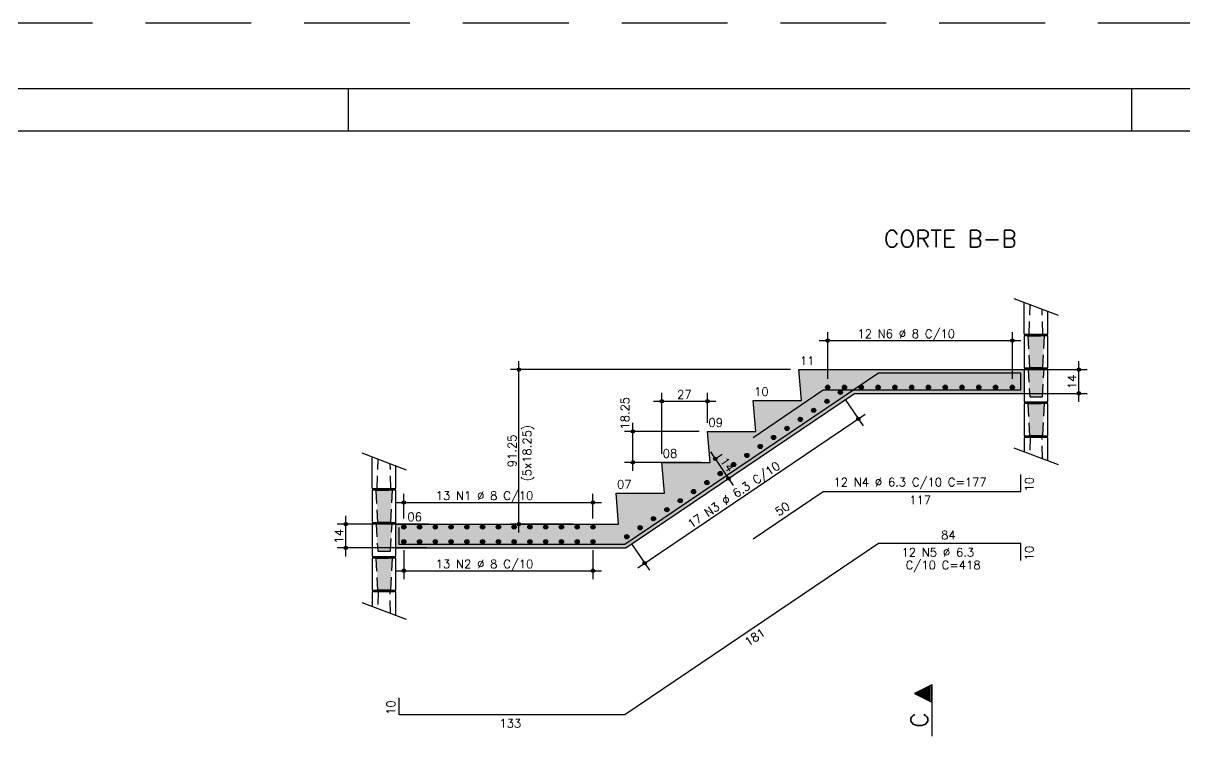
# Model space of a CAD drawing. Extents: x -1.9 to 86, y -1.6 to 60.9.
# Drawn here: x 39.41 to 66.85, y 43.93 to 60.95 of the extents above; entities that cross this region are included whole.
import ezdxf

# ---------------------------------------------------------------- set-up
doc = ezdxf.new("R2010")
doc.units = 0
doc.header["$MEASUREMENT"] = 0
doc.linetypes.add('ESTILO_TQS_0001', pattern=[0.45, 0.3, -0.15])
doc.linetypes.add('HIDDEN', pattern=[0.375, 0.25, -0.125])
doc.layers.get('0').update_dxf_attribs({"linetype": 'CONTINUOUS'})
doc.layers.get('Defpoints').update_dxf_attribs({"linetype": 'CONTINUOUS'})
for name, color, linetype in [('ARQ_FOLHA', 7, 'CONTINUOUS'), ('PENA_01', 1, 'CONTINUOUS'), ('PENA_02', 2, 'CONTINUOUS'), ('PENA_03', 3, 'CONTINUOUS'), ('PENA_04', 4, 'CONTINUOUS'), ('PENA_05', 5, 'CONTINUOUS'), ('PENA_10', 253, 'CONTINUOUS'), ('PENA_11', 252, 'CONTINUOUS')]:
    doc.layers.add(name, color=color, linetype=linetype)
doc.styles.get("Standard").update_dxf_attribs({"font": 'ROMANS.SHX'})

# ---------------------------------------------------------------- blocks, each defined once
blk = doc.blocks.new('FOLHA A1 - 841 X 594')
at = {"layer": 'ARQ_FOLHA', "color": 1}
for p, q in [((-370, 584), (-370, 594)), ((-185, 584), (-185, 594))]:
    blk.add_line(p, q, dxfattribs=at)
for points in [[(-841, 0), (0, 0), (0, 594), (-841, 594)], [(-816, 10), (-10, 10), (-10, 584), (-816, 584)]]:
    blk.add_lwpolyline(points, close=True, dxfattribs=at)
at = {"layer": 'Defpoints', "color": 8, "linetype": 'HIDDEN', "ltscale": 100}
blk.add_lwpolyline([(-860.5, 609.5), (-860.5, -15.5), (19.5, -15.5), (19.5, 609.5)], close=True, dxfattribs=at)
blk = doc.blocks.new('*U24')
blk.add_blockref('FOLHA A1 - 841 X 594', (0, 0))

msp = doc.modelspace()

# ---------------------------------------------------------------- linework, layer by layer
at = {"layer": 'PENA_01', "linetype": 'Continuous'}
for p, q in [((58.416, 52.553), (58.416, 53.654)), ((62.779, 52.553), (62.779, 53.654)), ((58.216, 53.454), (62.979, 53.454)), ((51.122, 48.918), (51.122, 52.968)), ((64.349, 52.008), (64.349, 52.968)), ((57.538, 52.768), (50.922, 52.768)), ((62.668, 52.768), (64.549, 52.768)), ((54.498, 50.778), (54.498, 52.221)), ((55.578, 51.508), (55.578, 52.221)), ((62.638, 52.208), (64.549, 52.208)), ((54.298, 52.021), (55.778, 52.021)), ((58.828, 52.066), (59.251, 51.441)), ((53.928, 48.084), (59.305, 51.718)), ((55.378, 51.308), (53.615, 51.308)), ((53.815, 50.378), (53.815, 51.508)), ((55.648, 50.826), (56.185, 50.031)), ((55.803, 50.69), (55.925, 50.772)), ((55.438, 50.578), (53.615, 50.578)), ((56.141, 50.242), (56.239, 50.308)), ((48.404, 49.253), (48.404, 49.831)), ((52.872, 49.253), (52.872, 49.831)), ((48.204, 49.631), (53.072, 49.631)), ((48.998, 49.118), (46.833, 49.118)), ((47.033, 48.358), (47.033, 49.318)), ((52.407, 49.118), (50.922, 49.118)), ((53.783, 48.656), (54.205, 48.03)), ((48.949, 48.558), (46.833, 48.558)), ((48.404, 48.503), (48.404, 47.818)), ((52.872, 48.503), (52.872, 47.818)), ((48.204, 48.018), (53.072, 48.018))]:
    msp.add_line(p, q, dxfattribs=at)
for points in [[(63.058, 53.608), (63.058, 54.357)], [(63.058, 53.608), (63.618, 53.608), (63.618, 54.147)], [(63.618, 53.568), (63.058, 53.568), (63.058, 52.808), (63.618, 52.808), (63.618, 53.568)], [(63.618, 52.768), (63.058, 52.768), (63.058, 52.008), (63.618, 52.008), (63.618, 52.768)], [(63.618, 51.968), (63.058, 51.968), (63.058, 51.208), (63.618, 51.208), (63.618, 51.968)], [(63.618, 50.618), (63.618, 51.168), (63.058, 51.168), (63.058, 50.829)], [(47.658, 49.958), (47.658, 50.707)], [(47.658, 49.958), (48.218, 49.958), (48.218, 50.497)], [(48.218, 49.918), (47.658, 49.918), (47.658, 49.158), (48.218, 49.158), (48.218, 49.918)], [(48.218, 49.118), (47.658, 49.118), (47.658, 48.358), (48.218, 48.358), (48.218, 49.118)], [(48.218, 48.318), (47.658, 48.318), (47.658, 47.558), (48.218, 47.558), (48.218, 48.318)], [(48.218, 46.968), (48.218, 47.518), (47.658, 47.518), (47.658, 47.179)]]:
    msp.add_lwpolyline(points, dxfattribs=at)
at = {"layer": 'PENA_02', "linetype": 'Continuous'}
for p, q in [((62.815, 54.449), (63.861, 54.055)), ((47.414, 50.799), (48.461, 50.405)), ((62.815, 50.921), (63.861, 50.527)), ((47.414, 47.271), (48.461, 46.877))]:
    msp.add_line(p, q, dxfattribs=at)
at = {"layer": 'PENA_02', "linetype": 'ESTILO_TQS_0001'}
for points in [[(63.178, 53.608), (63.196, 54.305)], [(63.178, 53.608), (63.498, 53.608), (63.482, 54.198)], [(63.488, 52.808), (63.188, 52.808), (63.148, 53.568), (63.528, 53.568), (63.488, 52.808)], [(63.188, 52.128), (63.488, 52.128), (63.528, 52.768), (63.148, 52.768), (63.188, 52.128)], [(63.488, 51.208), (63.188, 51.208), (63.148, 51.968), (63.528, 51.968), (63.488, 51.208)], [(63.491, 50.666), (63.478, 51.168), (63.198, 51.168), (63.187, 50.78)], [(47.778, 49.958), (47.796, 50.655)], [(47.778, 49.958), (48.098, 49.958), (48.082, 50.548)], [(48.088, 49.158), (47.788, 49.158), (47.748, 49.918), (48.128, 49.918), (48.088, 49.158)], [(47.788, 48.478), (48.088, 48.478), (48.128, 49.118), (47.748, 49.118), (47.788, 48.478)], [(48.088, 47.558), (47.788, 47.558), (47.748, 48.318), (48.128, 48.318), (48.088, 47.558)], [(48.091, 47.016), (48.078, 47.518), (47.798, 47.518), (47.787, 47.13)]]:
    msp.add_lwpolyline(points, dxfattribs=at)
at = {"layer": 'PENA_02', "linetype": 'Continuous'}
for centre, radius in [((58.416, 53.454), 0.0416), ((58.416, 53.454), 0.0208), ((62.779, 53.454), 0.0416), ((62.779, 53.454), 0.0208), ((51.122, 52.768), 0.04), ((51.122, 52.768), 0.02), ((64.349, 52.768), 0.04), ((64.349, 52.768), 0.02), ((64.349, 52.208), 0.04), ((64.349, 52.208), 0.02), ((54.498, 52.021), 0.04), ((54.498, 52.021), 0.02), ((55.578, 52.021), 0.04), ((55.578, 52.021), 0.02), ((59.139, 51.606), 0.0416), ((59.139, 51.606), 0.0208), ((53.815, 51.308), 0.04), ((53.815, 51.308), 0.02), ((53.815, 50.578), 0.04), ((53.815, 50.578), 0.02), ((55.76, 50.66), 0.04), ((55.76, 50.66), 0.02), ((56.073, 50.196), 0.04), ((56.073, 50.196), 0.02), ((48.404, 49.631), 0.0416), ((52.872, 49.631), 0.0416), ((48.404, 49.631), 0.0208), ((52.872, 49.631), 0.0208), ((47.033, 49.118), 0.04), ((47.033, 49.118), 0.02), ((51.122, 49.118), 0.04), ((51.122, 49.118), 0.02), ((47.033, 48.558), 0.04), ((47.033, 48.558), 0.02), ((48.404, 48.018), 0.0416), ((48.404, 48.018), 0.0208), ((52.872, 48.018), 0.0416), ((52.872, 48.018), 0.0208), ((54.093, 48.196), 0.0416), ((54.093, 48.196), 0.0208)]:
    msp.add_circle(centre, radius, dxfattribs=at)
at = {"layer": 'PENA_03', "linetype": 'Continuous'}
for p, q in [((57.798, 52.038), (57.738, 52.768)), ((57.738, 52.768), (63.058, 52.768)), ((57.738, 52.768), (57.738, 52.768)), ((62.468, 52.768), (62.468, 52.768)), ((58.416, 52.353), (58.416, 52.353)), ((58.716, 52.232), (58.716, 52.232)), ((62.438, 52.208), (62.438, 52.208)), ((62.779, 52.353), (62.779, 52.353)), ((56.718, 51.308), (56.658, 52.038)), ((56.658, 52.038), (57.798, 52.038)), ((55.638, 50.578), (55.578, 51.308)), ((55.578, 51.308), (56.718, 51.308)), ((55.578, 51.308), (55.578, 51.308)), ((55.578, 51.308), (55.578, 51.308)), ((54.558, 49.848), (54.498, 50.578)), ((54.498, 50.578), (55.638, 50.578)), ((54.498, 50.578), (54.498, 50.578)), ((55.638, 50.578), (55.638, 50.578)), ((55.638, 50.578), (55.638, 50.578)), ((55.976, 50.13), (55.976, 50.13)), ((53.478, 49.118), (53.418, 49.848)), ((53.418, 49.848), (54.558, 49.848)), ((48.218, 48.63), (48.218, 49.217)), ((48.218, 49.118), (53.478, 49.118)), ((48.218, 48.63), (48.218, 49.118)), ((49.198, 49.118), (49.198, 49.118)), ((52.607, 49.118), (52.607, 49.118)), ((48.404, 49.053), (48.404, 49.053)), ((52.872, 49.053), (52.872, 49.053)), ((48.404, 48.703), (48.404, 48.703)), ((52.872, 48.703), (52.872, 48.703)), ((53.671, 48.821), (53.671, 48.821)), ((49.149, 48.558), (49.149, 48.558))]:
    msp.add_line(p, q, dxfattribs=at)
for points in [[(48.218, 48.558), (53.649, 48.558), (59.049, 52.208), (63.058, 52.208)], [(60.879, 45.323), (60.47, 45.118), (60.879, 44.914), (60.879, 45.323)]]:
    msp.add_lwpolyline(points, dxfattribs=at)
for centre in [(58.416, 52.353), (58.716, 52.232), (58.813, 52.353), (59.209, 52.353), (59.606, 52.353), (60.003, 52.353), (60.399, 52.353), (60.796, 52.353), (61.193, 52.353), (61.589, 52.353), (61.986, 52.353), (62.383, 52.353), (62.779, 52.353), (58.401, 52.019), (57.77, 51.592), (58.086, 51.806), (57.455, 51.379), (57.139, 51.166), (56.509, 50.74), (56.824, 50.953), (56.193, 50.527), (55.878, 50.313), (55.247, 49.887), (55.563, 50.1), (54.932, 49.674), (54.617, 49.461), (54.301, 49.248), (48.404, 49.053), (48.776, 49.053), (49.148, 49.053), (49.521, 49.053), (49.893, 49.053), (50.265, 49.053), (50.638, 49.053), (51.01, 49.053), (51.382, 49.053), (51.755, 49.053), (52.127, 49.053), (52.499, 49.053), (52.872, 49.053), (53.671, 48.821), (53.986, 49.034), (48.404, 48.703), (48.776, 48.703), (49.148, 48.703), (49.521, 48.703), (49.893, 48.703), (50.265, 48.703), (50.638, 48.703), (51.01, 48.703), (51.382, 48.703), (51.755, 48.703), (52.127, 48.703), (52.499, 48.703), (52.872, 48.703)]:
    msp.add_circle(centre, 0.05, dxfattribs=at)
for points in [[(58.466, 52.353), (58.391, 52.396), (58.369, 52.37)], [(58.466, 52.353), (58.369, 52.37), (58.369, 52.336)], [(58.466, 52.353), (58.369, 52.336), (58.391, 52.31)], [(58.466, 52.353), (58.425, 52.402), (58.391, 52.396)], [(58.466, 52.353), (58.391, 52.31), (58.425, 52.304)], [(58.466, 52.353), (58.454, 52.385), (58.425, 52.402)], [(58.466, 52.353), (58.425, 52.304), (58.454, 52.321)], [(58.466, 52.353), (58.454, 52.321), (58.466, 52.353)], [(58.766, 52.232), (58.691, 52.275), (58.669, 52.249)], [(58.766, 52.232), (58.669, 52.249), (58.669, 52.215)], [(58.766, 52.232), (58.669, 52.215), (58.691, 52.189)], [(58.766, 52.232), (58.725, 52.281), (58.691, 52.275)], [(58.766, 52.232), (58.691, 52.189), (58.725, 52.183)], [(58.766, 52.232), (58.755, 52.264), (58.725, 52.281)], [(58.766, 52.232), (58.725, 52.183), (58.755, 52.2)], [(58.766, 52.232), (58.755, 52.2), (58.766, 52.232)], [(58.863, 52.353), (58.788, 52.396), (58.766, 52.37)], [(58.863, 52.353), (58.766, 52.37), (58.766, 52.336)], [(58.863, 52.353), (58.766, 52.336), (58.788, 52.31)], [(58.863, 52.353), (58.821, 52.402), (58.788, 52.396)], [(58.863, 52.353), (58.788, 52.31), (58.821, 52.304)], [(58.863, 52.353), (58.851, 52.385), (58.821, 52.402)], [(58.863, 52.353), (58.821, 52.304), (58.851, 52.321)], [(58.863, 52.353), (58.851, 52.321), (58.863, 52.353)], [(59.259, 52.353), (59.184, 52.396), (59.162, 52.37)], [(59.259, 52.353), (59.162, 52.37), (59.162, 52.336)], [(59.259, 52.353), (59.162, 52.336), (59.184, 52.31)], [(59.259, 52.353), (59.218, 52.402), (59.184, 52.396)], [(59.259, 52.353), (59.184, 52.31), (59.218, 52.304)], [(59.259, 52.353), (59.248, 52.385), (59.218, 52.402)], [(59.259, 52.353), (59.218, 52.304), (59.248, 52.321)], [(59.259, 52.353), (59.248, 52.321), (59.259, 52.353)], [(59.656, 52.353), (59.581, 52.396), (59.559, 52.37)], [(59.656, 52.353), (59.559, 52.37), (59.559, 52.336)], [(59.656, 52.353), (59.559, 52.336), (59.581, 52.31)], [(59.656, 52.353), (59.615, 52.402), (59.581, 52.396)], [(59.656, 52.353), (59.581, 52.31), (59.615, 52.304)], [(59.656, 52.353), (59.644, 52.385), (59.615, 52.402)], [(59.656, 52.353), (59.615, 52.304), (59.644, 52.321)], [(59.656, 52.353), (59.644, 52.321), (59.656, 52.353)], [(60.053, 52.353), (59.978, 52.396), (59.956, 52.37)], [(60.053, 52.353), (59.956, 52.37), (59.956, 52.336)], [(60.053, 52.353), (59.956, 52.336), (59.978, 52.31)], [(60.053, 52.353), (60.011, 52.402), (59.978, 52.396)], [(60.053, 52.353), (59.978, 52.31), (60.011, 52.304)], [(60.053, 52.353), (60.041, 52.385), (60.011, 52.402)], [(60.053, 52.353), (60.011, 52.304), (60.041, 52.321)], [(60.053, 52.353), (60.041, 52.321), (60.053, 52.353)], [(60.449, 52.353), (60.374, 52.396), (60.352, 52.37)], [(60.449, 52.353), (60.352, 52.37), (60.352, 52.336)], [(60.449, 52.353), (60.352, 52.336), (60.374, 52.31)], [(60.449, 52.353), (60.408, 52.402), (60.374, 52.396)], [(60.449, 52.353), (60.374, 52.31), (60.408, 52.304)], [(60.449, 52.353), (60.438, 52.385), (60.408, 52.402)], [(60.449, 52.353), (60.408, 52.304), (60.438, 52.321)], [(60.449, 52.353), (60.438, 52.321), (60.449, 52.353)], [(60.846, 52.353), (60.771, 52.396), (60.749, 52.37)], [(60.846, 52.353), (60.749, 52.37), (60.749, 52.336)], [(60.846, 52.353), (60.749, 52.336), (60.771, 52.31)], [(60.846, 52.353), (60.805, 52.402), (60.771, 52.396)], [(60.846, 52.353), (60.771, 52.31), (60.805, 52.304)], [(60.846, 52.353), (60.834, 52.385), (60.805, 52.402)], [(60.846, 52.353), (60.805, 52.304), (60.834, 52.321)], [(60.846, 52.353), (60.834, 52.321), (60.846, 52.353)], [(61.243, 52.353), (61.168, 52.396), (61.146, 52.37)], [(61.243, 52.353), (61.146, 52.37), (61.146, 52.336)], [(61.243, 52.353), (61.146, 52.336), (61.168, 52.31)], [(61.243, 52.353), (61.201, 52.402), (61.168, 52.396)], [(61.243, 52.353), (61.168, 52.31), (61.201, 52.304)], [(61.243, 52.353), (61.231, 52.385), (61.201, 52.402)], [(61.243, 52.353), (61.201, 52.304), (61.231, 52.321)], [(61.243, 52.353), (61.231, 52.321), (61.243, 52.353)], [(61.639, 52.353), (61.564, 52.396), (61.542, 52.37)], [(61.639, 52.353), (61.542, 52.37), (61.542, 52.336)], [(61.639, 52.353), (61.542, 52.336), (61.564, 52.31)], [(61.639, 52.353), (61.598, 52.402), (61.564, 52.396)], [(61.639, 52.353), (61.564, 52.31), (61.598, 52.304)], [(61.639, 52.353), (61.628, 52.385), (61.598, 52.402)], [(61.639, 52.353), (61.598, 52.304), (61.628, 52.321)], [(61.639, 52.353), (61.628, 52.321), (61.639, 52.353)], [(62.036, 52.353), (61.961, 52.396), (61.939, 52.37)], [(62.036, 52.353), (61.939, 52.37), (61.939, 52.336)], [(62.036, 52.353), (61.939, 52.336), (61.961, 52.31)], [(62.036, 52.353), (61.995, 52.402), (61.961, 52.396)], [(62.036, 52.353), (61.961, 52.31), (61.995, 52.304)], [(62.036, 52.353), (62.024, 52.385), (61.995, 52.402)], [(62.036, 52.353), (61.995, 52.304), (62.024, 52.321)], [(62.036, 52.353), (62.024, 52.321), (62.036, 52.353)], [(62.433, 52.353), (62.358, 52.396), (62.336, 52.37)], [(62.433, 52.353), (62.336, 52.37), (62.336, 52.336)], [(62.433, 52.353), (62.336, 52.336), (62.358, 52.31)], [(62.433, 52.353), (62.391, 52.402), (62.358, 52.396)], [(62.433, 52.353), (62.358, 52.31), (62.391, 52.304)], [(62.433, 52.353), (62.421, 52.385), (62.391, 52.402)], [(62.433, 52.353), (62.391, 52.304), (62.421, 52.321)], [(62.433, 52.353), (62.421, 52.321), (62.433, 52.353)], [(62.829, 52.353), (62.754, 52.396), (62.732, 52.37)], [(62.829, 52.353), (62.732, 52.37), (62.732, 52.336)], [(62.829, 52.353), (62.732, 52.336), (62.754, 52.31)], [(62.829, 52.353), (62.788, 52.402), (62.754, 52.396)], [(62.829, 52.353), (62.754, 52.31), (62.788, 52.304)], [(62.829, 52.353), (62.818, 52.385), (62.788, 52.402)], [(62.829, 52.353), (62.788, 52.304), (62.818, 52.321)], [(62.829, 52.353), (62.818, 52.321), (62.829, 52.353)], [(58.451, 52.019), (58.376, 52.062), (58.354, 52.036)], [(58.451, 52.019), (58.354, 52.036), (58.354, 52.002)], [(58.451, 52.019), (58.354, 52.002), (58.376, 51.975)], [(58.451, 52.019), (58.41, 52.068), (58.376, 52.062)], [(58.451, 52.019), (58.376, 51.975), (58.41, 51.969)], [(58.451, 52.019), (58.439, 52.051), (58.41, 52.068)], [(58.451, 52.019), (58.41, 51.969), (58.439, 51.987)], [(58.451, 52.019), (58.439, 51.987), (58.451, 52.019)], [(57.82, 51.592), (57.745, 51.636), (57.723, 51.609)], [(57.82, 51.592), (57.723, 51.609), (57.723, 51.575)], [(57.82, 51.592), (57.723, 51.575), (57.745, 51.549)], [(57.82, 51.592), (57.779, 51.642), (57.745, 51.636)], [(57.82, 51.592), (57.745, 51.549), (57.779, 51.543)], [(57.82, 51.592), (57.808, 51.625), (57.779, 51.642)], [(57.82, 51.592), (57.779, 51.543), (57.808, 51.56)], [(57.82, 51.592), (57.808, 51.56), (57.82, 51.592)], [(58.136, 51.806), (58.061, 51.849), (58.039, 51.823)], [(58.136, 51.806), (58.039, 51.823), (58.039, 51.788)], [(58.136, 51.806), (58.039, 51.788), (58.061, 51.762)], [(58.136, 51.806), (58.094, 51.855), (58.061, 51.849)], [(58.136, 51.806), (58.061, 51.762), (58.094, 51.756)], [(58.136, 51.806), (58.124, 51.838), (58.094, 51.855)], [(58.136, 51.806), (58.094, 51.756), (58.124, 51.773)], [(58.136, 51.806), (58.124, 51.773), (58.136, 51.806)], [(57.505, 51.379), (57.43, 51.423), (57.408, 51.396)], [(57.505, 51.379), (57.408, 51.396), (57.408, 51.362)], [(57.505, 51.379), (57.408, 51.362), (57.43, 51.336)], [(57.505, 51.379), (57.463, 51.428), (57.43, 51.423)], [(57.505, 51.379), (57.43, 51.336), (57.463, 51.33)], [(57.505, 51.379), (57.493, 51.411), (57.463, 51.428)], [(57.505, 51.379), (57.463, 51.33), (57.493, 51.347)], [(57.505, 51.379), (57.493, 51.347), (57.505, 51.379)], [(57.189, 51.166), (57.114, 51.209), (57.092, 51.183)], [(57.189, 51.166), (57.092, 51.183), (57.092, 51.149)], [(57.189, 51.166), (57.092, 51.149), (57.114, 51.123)], [(57.189, 51.166), (57.148, 51.215), (57.114, 51.209)], [(57.189, 51.166), (57.114, 51.123), (57.148, 51.117)], [(57.189, 51.166), (57.178, 51.198), (57.148, 51.215)], [(57.189, 51.166), (57.148, 51.117), (57.178, 51.134)], [(57.189, 51.166), (57.178, 51.134), (57.189, 51.166)], [(56.559, 50.74), (56.484, 50.783), (56.462, 50.757)], [(56.559, 50.74), (56.517, 50.789), (56.484, 50.783)], [(56.559, 50.74), (56.547, 50.772), (56.517, 50.789)], [(56.874, 50.953), (56.799, 50.996), (56.777, 50.97)], [(56.874, 50.953), (56.777, 50.97), (56.777, 50.936)], [(56.874, 50.953), (56.777, 50.936), (56.799, 50.91)], [(56.874, 50.953), (56.833, 51.002), (56.799, 50.996)], [(56.874, 50.953), (56.799, 50.91), (56.833, 50.904)], [(56.874, 50.953), (56.862, 50.985), (56.833, 51.002)], [(56.874, 50.953), (56.833, 50.904), (56.862, 50.921)], [(56.874, 50.953), (56.862, 50.921), (56.874, 50.953)], [(56.243, 50.527), (56.168, 50.57), (56.146, 50.544)], [(56.243, 50.527), (56.146, 50.544), (56.146, 50.509)], [(56.243, 50.527), (56.146, 50.509), (56.168, 50.483)], [(56.243, 50.527), (56.202, 50.576), (56.168, 50.57)], [(56.243, 50.527), (56.168, 50.483), (56.202, 50.477)], [(56.243, 50.527), (56.232, 50.559), (56.202, 50.576)], [(56.243, 50.527), (56.202, 50.477), (56.232, 50.494)], [(56.243, 50.527), (56.232, 50.494), (56.243, 50.527)], [(56.559, 50.74), (56.462, 50.757), (56.462, 50.723)], [(56.559, 50.74), (56.462, 50.723), (56.484, 50.696)], [(56.559, 50.74), (56.484, 50.696), (56.517, 50.69)], [(56.559, 50.74), (56.517, 50.69), (56.547, 50.708)], [(56.559, 50.74), (56.547, 50.708), (56.559, 50.74)], [(55.928, 50.313), (55.853, 50.357), (55.831, 50.331)], [(55.928, 50.313), (55.831, 50.331), (55.831, 50.296)], [(55.928, 50.313), (55.831, 50.296), (55.853, 50.27)], [(55.928, 50.313), (55.887, 50.363), (55.853, 50.357)], [(55.928, 50.313), (55.853, 50.27), (55.887, 50.264)], [(55.928, 50.313), (55.916, 50.346), (55.887, 50.363)], [(55.928, 50.313), (55.887, 50.264), (55.916, 50.281)], [(55.928, 50.313), (55.916, 50.281), (55.928, 50.313)], [(55.297, 49.887), (55.256, 49.936), (55.222, 49.93)], [(55.297, 49.887), (55.286, 49.919), (55.256, 49.936)], [(55.613, 50.1), (55.538, 50.144), (55.516, 50.117)], [(55.613, 50.1), (55.516, 50.117), (55.516, 50.083)], [(55.613, 50.1), (55.516, 50.083), (55.538, 50.057)], [(55.613, 50.1), (55.571, 50.15), (55.538, 50.144)], [(55.613, 50.1), (55.538, 50.057), (55.571, 50.051)], [(55.613, 50.1), (55.601, 50.132), (55.571, 50.15)], [(55.613, 50.1), (55.571, 50.051), (55.601, 50.068)], [(55.613, 50.1), (55.601, 50.068), (55.613, 50.1)], [(54.982, 49.674), (54.907, 49.717), (54.885, 49.691)], [(54.982, 49.674), (54.885, 49.691), (54.885, 49.657)], [(54.982, 49.674), (54.885, 49.657), (54.907, 49.631)], [(54.982, 49.674), (54.941, 49.723), (54.907, 49.717)], [(54.982, 49.674), (54.907, 49.631), (54.941, 49.625)], [(54.982, 49.674), (54.97, 49.706), (54.941, 49.723)], [(54.982, 49.674), (54.941, 49.625), (54.97, 49.642)], [(54.982, 49.674), (54.97, 49.642), (54.982, 49.674)], [(55.297, 49.887), (55.222, 49.93), (55.2, 49.904)], [(55.297, 49.887), (55.2, 49.904), (55.2, 49.87)], [(55.297, 49.887), (55.2, 49.87), (55.222, 49.844)], [(55.297, 49.887), (55.222, 49.844), (55.256, 49.838)], [(55.297, 49.887), (55.256, 49.838), (55.286, 49.855)], [(55.297, 49.887), (55.286, 49.855), (55.297, 49.887)], [(54.667, 49.461), (54.592, 49.504), (54.57, 49.478)], [(54.667, 49.461), (54.57, 49.478), (54.57, 49.444)], [(54.667, 49.461), (54.57, 49.444), (54.592, 49.417)], [(54.667, 49.461), (54.625, 49.51), (54.592, 49.504)], [(54.667, 49.461), (54.592, 49.417), (54.625, 49.412)], [(54.667, 49.461), (54.655, 49.493), (54.625, 49.51)], [(54.667, 49.461), (54.625, 49.412), (54.655, 49.429)], [(54.667, 49.461), (54.655, 49.429), (54.667, 49.461)], [(54.351, 49.248), (54.276, 49.291), (54.254, 49.265)], [(54.351, 49.248), (54.254, 49.265), (54.254, 49.231)], [(54.351, 49.248), (54.254, 49.231), (54.276, 49.204)], [(54.351, 49.248), (54.31, 49.297), (54.276, 49.291)], [(54.351, 49.248), (54.276, 49.204), (54.31, 49.198)], [(54.351, 49.248), (54.34, 49.28), (54.31, 49.297)], [(54.351, 49.248), (54.31, 49.198), (54.34, 49.215)], [(54.351, 49.248), (54.34, 49.215), (54.351, 49.248)], [(48.454, 49.053), (48.379, 49.096), (48.357, 49.07)], [(48.454, 49.053), (48.357, 49.07), (48.357, 49.036)], [(48.454, 49.053), (48.357, 49.036), (48.379, 49.01)], [(48.454, 49.053), (48.413, 49.102), (48.379, 49.096)], [(48.454, 49.053), (48.379, 49.01), (48.413, 49.004)], [(48.454, 49.053), (48.442, 49.085), (48.413, 49.102)], [(48.454, 49.053), (48.413, 49.004), (48.442, 49.021)], [(48.454, 49.053), (48.442, 49.021), (48.454, 49.053)], [(48.826, 49.053), (48.751, 49.096), (48.729, 49.07)], [(48.826, 49.053), (48.729, 49.07), (48.729, 49.036)], [(48.826, 49.053), (48.729, 49.036), (48.751, 49.01)], [(48.826, 49.053), (48.785, 49.102), (48.751, 49.096)], [(48.826, 49.053), (48.751, 49.01), (48.785, 49.004)], [(48.826, 49.053), (48.814, 49.085), (48.785, 49.102)], [(48.826, 49.053), (48.785, 49.004), (48.814, 49.021)], [(48.826, 49.053), (48.814, 49.021), (48.826, 49.053)], [(49.198, 49.053), (49.123, 49.096), (49.101, 49.07)], [(49.198, 49.053), (49.101, 49.07), (49.101, 49.036)], [(49.198, 49.053), (49.101, 49.036), (49.123, 49.01)], [(49.198, 49.053), (49.157, 49.102), (49.123, 49.096)], [(49.198, 49.053), (49.123, 49.01), (49.157, 49.004)], [(49.198, 49.053), (49.187, 49.085), (49.157, 49.102)], [(49.198, 49.053), (49.157, 49.004), (49.187, 49.021)], [(49.198, 49.053), (49.187, 49.021), (49.198, 49.053)], [(49.571, 49.053), (49.496, 49.096), (49.474, 49.07)], [(49.571, 49.053), (49.474, 49.07), (49.474, 49.036)], [(49.571, 49.053), (49.474, 49.036), (49.496, 49.01)], [(49.571, 49.053), (49.529, 49.102), (49.496, 49.096)], [(49.571, 49.053), (49.496, 49.01), (49.529, 49.004)], [(49.571, 49.053), (49.559, 49.085), (49.529, 49.102)], [(49.571, 49.053), (49.529, 49.004), (49.559, 49.021)], [(49.571, 49.053), (49.559, 49.021), (49.571, 49.053)], [(49.943, 49.053), (49.868, 49.096), (49.846, 49.07)], [(49.943, 49.053), (49.846, 49.07), (49.846, 49.036)], [(49.943, 49.053), (49.846, 49.036), (49.868, 49.01)], [(49.943, 49.053), (49.902, 49.102), (49.868, 49.096)], [(49.943, 49.053), (49.868, 49.01), (49.902, 49.004)], [(49.943, 49.053), (49.931, 49.085), (49.902, 49.102)], [(49.943, 49.053), (49.902, 49.004), (49.931, 49.021)], [(49.943, 49.053), (49.931, 49.021), (49.943, 49.053)], [(50.315, 49.053), (50.24, 49.096), (50.218, 49.07)], [(50.315, 49.053), (50.218, 49.07), (50.218, 49.036)], [(50.315, 49.053), (50.218, 49.036), (50.24, 49.01)], [(50.315, 49.053), (50.274, 49.102), (50.24, 49.096)], [(50.315, 49.053), (50.24, 49.01), (50.274, 49.004)], [(50.315, 49.053), (50.304, 49.085), (50.274, 49.102)], [(50.315, 49.053), (50.274, 49.004), (50.304, 49.021)], [(50.315, 49.053), (50.304, 49.021), (50.315, 49.053)], [(50.688, 49.053), (50.613, 49.096), (50.591, 49.07)], [(50.688, 49.053), (50.591, 49.07), (50.591, 49.036)], [(50.688, 49.053), (50.591, 49.036), (50.613, 49.01)], [(50.688, 49.053), (50.646, 49.102), (50.613, 49.096)], [(50.688, 49.053), (50.613, 49.01), (50.646, 49.004)], [(50.688, 49.053), (50.676, 49.085), (50.646, 49.102)], [(50.688, 49.053), (50.646, 49.004), (50.676, 49.021)], [(50.688, 49.053), (50.676, 49.021), (50.688, 49.053)], [(51.06, 49.053), (50.985, 49.096), (50.963, 49.07)], [(51.06, 49.053), (50.963, 49.07), (50.963, 49.036)], [(51.06, 49.053), (50.963, 49.036), (50.985, 49.01)], [(51.06, 49.053), (51.019, 49.102), (50.985, 49.096)], [(51.06, 49.053), (50.985, 49.01), (51.019, 49.004)], [(51.06, 49.053), (51.048, 49.085), (51.019, 49.102)], [(51.06, 49.053), (51.019, 49.004), (51.048, 49.021)], [(51.06, 49.053), (51.048, 49.021), (51.06, 49.053)], [(51.432, 49.053), (51.357, 49.096), (51.335, 49.07)], [(51.432, 49.053), (51.335, 49.07), (51.335, 49.036)], [(51.432, 49.053), (51.335, 49.036), (51.357, 49.01)], [(51.432, 49.053), (51.391, 49.102), (51.357, 49.096)], [(51.432, 49.053), (51.357, 49.01), (51.391, 49.004)], [(51.432, 49.053), (51.421, 49.085), (51.391, 49.102)], [(51.432, 49.053), (51.391, 49.004), (51.421, 49.021)], [(51.432, 49.053), (51.421, 49.021), (51.432, 49.053)], [(51.805, 49.053), (51.73, 49.096), (51.708, 49.07)], [(51.805, 49.053), (51.708, 49.07), (51.708, 49.036)], [(51.805, 49.053), (51.708, 49.036), (51.73, 49.01)], [(51.805, 49.053), (51.763, 49.102), (51.73, 49.096)], [(51.805, 49.053), (51.73, 49.01), (51.763, 49.004)], [(51.805, 49.053), (51.793, 49.085), (51.763, 49.102)], [(51.805, 49.053), (51.763, 49.004), (51.793, 49.021)], [(51.805, 49.053), (51.793, 49.021), (51.805, 49.053)], [(52.177, 49.053), (52.102, 49.096), (52.08, 49.07)], [(52.177, 49.053), (52.08, 49.07), (52.08, 49.036)], [(52.177, 49.053), (52.08, 49.036), (52.102, 49.01)], [(52.177, 49.053), (52.136, 49.102), (52.102, 49.096)], [(52.177, 49.053), (52.102, 49.01), (52.136, 49.004)], [(52.177, 49.053), (52.165, 49.085), (52.136, 49.102)], [(52.177, 49.053), (52.136, 49.004), (52.165, 49.021)], [(52.177, 49.053), (52.165, 49.021), (52.177, 49.053)], [(52.549, 49.053), (52.474, 49.096), (52.452, 49.07)], [(52.549, 49.053), (52.452, 49.07), (52.452, 49.036)], [(52.549, 49.053), (52.452, 49.036), (52.474, 49.01)], [(52.549, 49.053), (52.508, 49.102), (52.474, 49.096)], [(52.549, 49.053), (52.474, 49.01), (52.508, 49.004)], [(52.549, 49.053), (52.538, 49.085), (52.508, 49.102)], [(52.549, 49.053), (52.508, 49.004), (52.538, 49.021)], [(52.549, 49.053), (52.538, 49.021), (52.549, 49.053)], [(52.922, 49.053), (52.847, 49.096), (52.825, 49.07)], [(52.922, 49.053), (52.825, 49.07), (52.825, 49.036)], [(52.922, 49.053), (52.825, 49.036), (52.847, 49.01)], [(52.922, 49.053), (52.88, 49.102), (52.847, 49.096)], [(52.922, 49.053), (52.847, 49.01), (52.88, 49.004)], [(52.922, 49.053), (52.91, 49.085), (52.88, 49.102)], [(52.922, 49.053), (52.88, 49.004), (52.91, 49.021)], [(52.922, 49.053), (52.91, 49.021), (52.922, 49.053)], [(53.721, 48.821), (53.646, 48.865), (53.624, 48.838)], [(53.721, 48.821), (53.624, 48.838), (53.624, 48.804)], [(53.721, 48.821), (53.679, 48.871), (53.646, 48.865)], [(53.721, 48.821), (53.709, 48.853), (53.679, 48.871)], [(54.036, 49.034), (53.961, 49.078), (53.939, 49.052)], [(54.036, 49.034), (53.939, 49.052), (53.939, 49.017)], [(54.036, 49.034), (53.939, 49.017), (53.961, 48.991)], [(54.036, 49.034), (53.995, 49.084), (53.961, 49.078)], [(54.036, 49.034), (53.961, 48.991), (53.995, 48.985)], [(54.036, 49.034), (54.024, 49.067), (53.995, 49.084)], [(54.036, 49.034), (53.995, 48.985), (54.024, 49.002)], [(54.036, 49.034), (54.024, 49.002), (54.036, 49.034)], [(48.454, 48.703), (48.379, 48.746), (48.357, 48.72)], [(48.454, 48.703), (48.357, 48.72), (48.357, 48.686)], [(48.454, 48.703), (48.357, 48.686), (48.379, 48.66)], [(48.454, 48.703), (48.413, 48.752), (48.379, 48.746)], [(48.454, 48.703), (48.379, 48.66), (48.413, 48.654)], [(48.454, 48.703), (48.442, 48.735), (48.413, 48.752)], [(48.454, 48.703), (48.413, 48.654), (48.442, 48.671)], [(48.454, 48.703), (48.442, 48.671), (48.454, 48.703)], [(48.826, 48.703), (48.751, 48.746), (48.729, 48.72)], [(48.826, 48.703), (48.729, 48.72), (48.729, 48.686)], [(48.826, 48.703), (48.729, 48.686), (48.751, 48.66)], [(48.826, 48.703), (48.785, 48.752), (48.751, 48.746)], [(48.826, 48.703), (48.751, 48.66), (48.785, 48.654)], [(48.826, 48.703), (48.814, 48.735), (48.785, 48.752)], [(48.826, 48.703), (48.785, 48.654), (48.814, 48.671)], [(48.826, 48.703), (48.814, 48.671), (48.826, 48.703)], [(49.198, 48.703), (49.123, 48.746), (49.101, 48.72)], [(49.198, 48.703), (49.101, 48.72), (49.101, 48.686)], [(49.198, 48.703), (49.101, 48.686), (49.123, 48.66)], [(49.198, 48.703), (49.157, 48.752), (49.123, 48.746)], [(49.198, 48.703), (49.123, 48.66), (49.157, 48.654)], [(49.198, 48.703), (49.187, 48.735), (49.157, 48.752)], [(49.198, 48.703), (49.157, 48.654), (49.187, 48.671)], [(49.198, 48.703), (49.187, 48.671), (49.198, 48.703)], [(49.571, 48.703), (49.496, 48.746), (49.474, 48.72)], [(49.571, 48.703), (49.474, 48.72), (49.474, 48.686)], [(49.571, 48.703), (49.474, 48.686), (49.496, 48.66)], [(49.571, 48.703), (49.529, 48.752), (49.496, 48.746)], [(49.571, 48.703), (49.496, 48.66), (49.529, 48.654)], [(49.571, 48.703), (49.559, 48.735), (49.529, 48.752)], [(49.571, 48.703), (49.529, 48.654), (49.559, 48.671)], [(49.571, 48.703), (49.559, 48.671), (49.571, 48.703)], [(49.943, 48.703), (49.868, 48.746), (49.846, 48.72)], [(49.943, 48.703), (49.846, 48.72), (49.846, 48.686)], [(49.943, 48.703), (49.846, 48.686), (49.868, 48.66)], [(49.943, 48.703), (49.902, 48.752), (49.868, 48.746)], [(49.943, 48.703), (49.868, 48.66), (49.902, 48.654)], [(49.943, 48.703), (49.931, 48.735), (49.902, 48.752)], [(49.943, 48.703), (49.902, 48.654), (49.931, 48.671)], [(49.943, 48.703), (49.931, 48.671), (49.943, 48.703)], [(50.315, 48.703), (50.24, 48.746), (50.218, 48.72)], [(50.315, 48.703), (50.218, 48.72), (50.218, 48.686)], [(50.315, 48.703), (50.218, 48.686), (50.24, 48.66)], [(50.315, 48.703), (50.274, 48.752), (50.24, 48.746)], [(50.315, 48.703), (50.24, 48.66), (50.274, 48.654)], [(50.315, 48.703), (50.304, 48.735), (50.274, 48.752)], [(50.315, 48.703), (50.274, 48.654), (50.304, 48.671)], [(50.315, 48.703), (50.304, 48.671), (50.315, 48.703)], [(50.688, 48.703), (50.613, 48.746), (50.591, 48.72)], [(50.688, 48.703), (50.591, 48.72), (50.591, 48.686)], [(50.688, 48.703), (50.591, 48.686), (50.613, 48.66)], [(50.688, 48.703), (50.646, 48.752), (50.613, 48.746)], [(50.688, 48.703), (50.613, 48.66), (50.646, 48.654)], [(50.688, 48.703), (50.676, 48.735), (50.646, 48.752)], [(50.688, 48.703), (50.646, 48.654), (50.676, 48.671)], [(50.688, 48.703), (50.676, 48.671), (50.688, 48.703)], [(51.06, 48.703), (50.985, 48.746), (50.963, 48.72)], [(51.06, 48.703), (50.963, 48.72), (50.963, 48.686)], [(51.06, 48.703), (50.963, 48.686), (50.985, 48.66)], [(51.06, 48.703), (51.019, 48.752), (50.985, 48.746)], [(51.06, 48.703), (50.985, 48.66), (51.019, 48.654)], [(51.06, 48.703), (51.048, 48.735), (51.019, 48.752)], [(51.06, 48.703), (51.019, 48.654), (51.048, 48.671)], [(51.06, 48.703), (51.048, 48.671), (51.06, 48.703)], [(51.432, 48.703), (51.357, 48.746), (51.335, 48.72)], [(51.432, 48.703), (51.335, 48.72), (51.335, 48.686)], [(51.432, 48.703), (51.335, 48.686), (51.357, 48.66)], [(51.432, 48.703), (51.391, 48.752), (51.357, 48.746)], [(51.432, 48.703), (51.357, 48.66), (51.391, 48.654)], [(51.432, 48.703), (51.421, 48.735), (51.391, 48.752)], [(51.432, 48.703), (51.391, 48.654), (51.421, 48.671)], [(51.432, 48.703), (51.421, 48.671), (51.432, 48.703)], [(51.805, 48.703), (51.73, 48.746), (51.708, 48.72)], [(51.805, 48.703), (51.708, 48.72), (51.708, 48.686)], [(51.805, 48.703), (51.708, 48.686), (51.73, 48.66)], [(51.805, 48.703), (51.763, 48.752), (51.73, 48.746)], [(51.805, 48.703), (51.73, 48.66), (51.763, 48.654)], [(51.805, 48.703), (51.793, 48.735), (51.763, 48.752)], [(51.805, 48.703), (51.763, 48.654), (51.793, 48.671)], [(51.805, 48.703), (51.793, 48.671), (51.805, 48.703)], [(52.177, 48.703), (52.102, 48.746), (52.08, 48.72)], [(52.177, 48.703), (52.08, 48.72), (52.08, 48.686)], [(52.177, 48.703), (52.08, 48.686), (52.102, 48.66)], [(52.177, 48.703), (52.136, 48.752), (52.102, 48.746)], [(52.177, 48.703), (52.102, 48.66), (52.136, 48.654)], [(52.177, 48.703), (52.165, 48.735), (52.136, 48.752)], [(52.177, 48.703), (52.136, 48.654), (52.165, 48.671)], [(52.177, 48.703), (52.165, 48.671), (52.177, 48.703)], [(52.549, 48.703), (52.474, 48.746), (52.452, 48.72)], [(52.549, 48.703), (52.452, 48.72), (52.452, 48.686)], [(52.549, 48.703), (52.452, 48.686), (52.474, 48.66)], [(52.549, 48.703), (52.508, 48.752), (52.474, 48.746)], [(52.549, 48.703), (52.474, 48.66), (52.508, 48.654)], [(52.549, 48.703), (52.538, 48.735), (52.508, 48.752)], [(52.549, 48.703), (52.508, 48.654), (52.538, 48.671)], [(52.549, 48.703), (52.538, 48.671), (52.549, 48.703)], [(52.922, 48.703), (52.847, 48.746), (52.825, 48.72)], [(52.922, 48.703), (52.825, 48.72), (52.825, 48.686)], [(52.922, 48.703), (52.825, 48.686), (52.847, 48.66)], [(52.922, 48.703), (52.88, 48.752), (52.847, 48.746)], [(52.922, 48.703), (52.847, 48.66), (52.88, 48.654)], [(52.922, 48.703), (52.91, 48.735), (52.88, 48.752)], [(52.922, 48.703), (52.88, 48.654), (52.91, 48.671)], [(52.922, 48.703), (52.91, 48.671), (52.922, 48.703)], [(53.721, 48.821), (53.624, 48.804), (53.646, 48.778)], [(53.721, 48.821), (53.646, 48.778), (53.679, 48.772)], [(53.721, 48.821), (53.679, 48.772), (53.709, 48.789)], [(53.721, 48.821), (53.709, 48.789), (53.721, 48.821)]]:
    msp.add_solid(points, dxfattribs=at)
at = {"layer": 'PENA_04', "linetype": 'Continuous'}
for p, q in [((59.617, 52.688), (53.625, 48.638)), ((62.978, 52.688), (59.617, 52.688)), ((62.978, 52.288), (62.978, 52.688)), ((62.978, 52.288), (62.978, 52.688)), ((56.653, 51.168), (58.31, 52.288)), ((58.31, 52.288), (62.978, 52.288)), ((48.298, 48.638), (48.298, 49.038)), ((53.625, 48.638), (48.298, 48.638)), ((60.881, 45.326), (60.466, 45.118)), ((60.879, 45.323), (60.47, 45.118)), ((60.785, 45.276), (60.785, 44.961)), ((60.817, 45.292), (60.817, 44.945)), ((60.849, 45.308), (60.849, 44.929)), ((60.879, 45.323), (60.879, 44.11)), ((60.881, 44.11), (60.881, 45.326)), ((60.466, 45.118), (60.879, 44.912)), ((60.47, 45.118), (60.879, 44.914)), ((60.498, 45.132), (60.498, 45.104)), ((60.53, 45.148), (60.53, 45.088)), ((60.561, 45.164), (60.561, 45.072)), ((60.593, 45.18), (60.593, 45.056)), ((60.625, 45.196), (60.625, 45.04)), ((60.657, 45.212), (60.657, 45.024)), ((60.689, 45.228), (60.689, 45.008)), ((60.721, 45.244), (60.721, 44.992)), ((60.753, 45.26), (60.753, 44.976))]:
    msp.add_line(p, q, dxfattribs=at)
at = {"layer": 'PENA_05', "linetype": 'Continuous'}
for p, q in [((62.978, 49.888), (62.978, 50.288)), ((56.653, 48.768), (58.31, 49.888)), ((58.31, 49.888), (62.978, 49.888)), ((59.617, 48.663), (53.625, 44.613)), ((62.978, 48.663), (59.617, 48.663)), ((62.978, 48.263), (62.978, 48.663)), ((48.298, 44.613), (48.298, 45.013)), ((53.625, 44.613), (48.298, 44.613))]:
    msp.add_line(p, q, dxfattribs=at)
at = {"layer": 'PENA_10', "linetype": 'Continuous'}
for points in [[(57.738, 52.768), (63.058, 52.768), (57.798, 52.038)], [(63.058, 52.768), (59.049, 52.208), (57.798, 52.038)], [(63.058, 52.768), (63.058, 52.208), (59.049, 52.208)], [(63.148, 52.768), (63.188, 52.128), (63.488, 52.128)], [(63.148, 52.768), (63.488, 52.128), (63.528, 52.768)], [(63.148, 52.768), (63.528, 52.768), (63.148, 52.768)], [(59.049, 52.208), (53.649, 48.558), (54.558, 49.848)], [(55.638, 50.578), (59.049, 52.208), (54.558, 49.848)], [(56.718, 51.308), (59.049, 52.208), (55.638, 50.578)], [(59.049, 52.208), (56.718, 51.308), (57.798, 52.038)], [(56.718, 51.308), (56.658, 52.038), (57.798, 52.038)], [(55.578, 51.308), (56.718, 51.308), (55.638, 50.578)], [(54.558, 49.848), (54.498, 50.578), (55.638, 50.578)], [(53.478, 49.118), (53.418, 49.848), (54.558, 49.848)], [(54.558, 49.848), (53.649, 48.558), (53.478, 49.118)], [(47.748, 49.118), (47.788, 48.478), (48.088, 48.478)], [(47.748, 49.118), (48.088, 48.478), (48.128, 49.118)], [(47.748, 49.118), (48.128, 49.118), (47.748, 49.118)], [(53.649, 48.558), (48.218, 48.558), (53.478, 49.118)], [(53.478, 49.118), (48.218, 48.558), (48.218, 49.118)]]:
    msp.add_solid(points, dxfattribs=at)
at = {"layer": 'PENA_11', "linetype": 'Continuous'}
for points in [[(63.488, 52.808), (63.188, 52.808), (63.148, 53.568)], [(63.488, 52.808), (63.148, 53.568), (63.528, 53.568)], [(63.488, 52.808), (63.528, 53.568), (63.488, 52.808)], [(63.188, 52.128), (63.528, 52.768), (63.148, 52.768)], [(63.188, 52.128), (63.148, 52.768), (63.188, 52.128)], [(63.188, 52.128), (63.488, 52.128), (63.528, 52.768)], [(63.488, 51.208), (63.188, 51.208), (63.148, 51.968)], [(63.488, 51.208), (63.148, 51.968), (63.528, 51.968)], [(63.488, 51.208), (63.528, 51.968), (63.488, 51.208)], [(48.088, 49.158), (47.788, 49.158), (47.748, 49.918)], [(48.088, 49.158), (47.748, 49.918), (48.128, 49.918)], [(48.088, 49.158), (48.128, 49.918), (48.088, 49.158)], [(47.788, 48.478), (48.128, 49.118), (47.748, 49.118)], [(47.788, 48.478), (47.748, 49.118), (47.788, 48.478)], [(47.788, 48.478), (48.088, 48.478), (48.128, 49.118)], [(48.088, 47.558), (47.788, 47.558), (47.748, 48.318)], [(48.088, 47.558), (47.748, 48.318), (48.128, 48.318)], [(48.088, 47.558), (48.128, 48.318), (48.088, 47.558)]]:
    msp.add_solid(points, dxfattribs=at)

# ---------------------------------------------------------------- block references
at = {"xscale": 0.09999999999999938, "yscale": 0.09999999999999938, "zscale": 0.09999999999999938}
msp.add_blockref('*U24', (84.1, 0), dxfattribs=at)

# ---------------------------------------------------------------- texts
at = {"layer": 'PENA_03', "linetype": 'Continuous'}
for s, p in [('12 N6 %%c 8 C/10', (59.118, 53.514)), ('11', (57.759, 52.878)), ('27', (54.858, 52.081)), ('10', (56.679, 52.148)), ('09', (55.599, 51.418)), ('08', (54.519, 50.688)), ('12 N4 %%c 6.3 C/10 C=177', (58.554, 50.01)), ('07', (53.439, 49.958)), ('13 N1 %%c 8 C/10', (49.158, 49.691)), ('117', (60.344, 49.588)), ('06', (48.489, 49.19)), ('84', (61.097, 48.763)), ('13 N2 %%c 8 C/10', (49.158, 48.078)), ('12 N5 %%c 6.3', (60.161, 48.352)), ('C/10 C=418', (60.261, 48.052)), ('133', (50.661, 44.313))]:
    msp.add_text(s, height=0.2, dxfattribs=at).set_placement(p)
for s, rotation, p in [('14', 90, (64.289, 52.308)), ('18.25', 90, (53.729, 51.352)), ('(5x18.25)', 90, (51.414, 50.131)), ('91.25', 90, (51.062, 50.463)), ('17 N3 %%c 6.3 C/10', 34.055, (55.191, 49.01)), ('14', 304.0541, (55.865, 50.611)), ('10', 90, (63.278, 49.888)), ('50', 34.0563, (57.26, 49.299)), ('14', 90, (46.973, 48.658)), ('10', 90, (63.278, 48.263)), ('181', 34.0542, (56.54, 46.222)), ('10', 90, (48.198, 44.613))]:
    msp.add_text(s, height=0.2, rotation=rotation, dxfattribs=at).set_placement(p)
at = {"layer": 'PENA_04', "linetype": 'Continuous'}
msp.add_text('C', height=0.4, rotation=90, dxfattribs=at).set_placement((60.781, 44.31))
at = {"layer": 'PENA_05', "linetype": 'Continuous'}
msp.add_text('CORTE B-B', height=0.4, dxfattribs=at).set_placement((59.746, 55.659))

doc.saveas('drawing.dxf')
